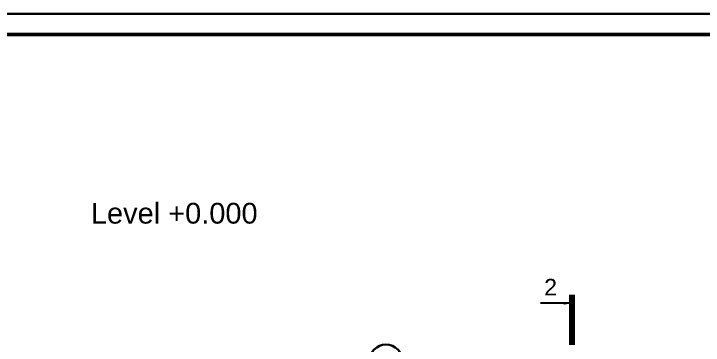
# Model space of a CAD drawing. Header units: millimetres. Extents: x -273 to 3634, y 3015 to 4572.
# Drawn here: x 2355.4 to 2521.6, y 4123.4 to 4203.3 of the extents above; entities that cross this region are included whole.
import ezdxf

# ---------------------------------------------------------------- set-up
doc = ezdxf.new("R2010")
doc.units = ezdxf.units.MM
doc.layers.add('@', color=250, linetype='Continuous', lineweight=60)
doc.styles.get("Standard").update_dxf_attribs({"font": 'arial.ttf', "height": 2})
doc.dimstyles.new('ISO-25', dxfattribs={"dimtxt": 2, "dimasz": 2, "dimexe": 1.6, "dimexo": 1, "dimgap": 1, "dimtad": 1, "dimdsep": 46, "dimtxsty": 'Standard', "dimblk": 'ARCHTICK', "dimcen": 2, "dimadec": 0, "dimazin": 0, "dimtfac": 1, "dimtmove": 0, "dimatfit": 3, "dimfxl": 1, "dimarcsym": 0})

# ---------------------------------------------------------------- blocks, each defined once
blk = doc.blocks.new('_ArchTick')
at = {"color": 0, "linetype": 'ByBlock', "lineweight": 15, "const_width": 0.15}
blk.add_lwpolyline([(-0.5, -0.5), (0.5, 0.5)], dxfattribs=at)

msp = doc.modelspace()

# ---------------------------------------------------------------- linework, layer by layer
at = {"layer": '@', "color": 0, "lineweight": 30}
msp.add_line((2792.716, 4203.3), (1951.716, 4203.3), dxfattribs=at)
at = {"layer": '@', "color": 0, "lineweight": 50}
msp.add_line((1971.716, 4198.3), (2787.716, 4198.3), dxfattribs=at)
at = {"layer": '@', "color": 0, "lineweight": 100}
msp.add_line((2490.006, 4123.526), (2490.006, 4135.526), dxfattribs=at)
at = {"layer": '@', "color": 0, "lineweight": 30}
msp.add_circle((2445.147, 4119.565), 4, dxfattribs=at)

# ---------------------------------------------------------------- texts
at = {"layer": '@', "color": 0, "lineweight": 15}
for s, height, p in [('Level +0.000', 5, (2374.014, 4152.725)), ('2', 4, (2483.268, 4135.4))]:
    msp.add_text(s, height=height, dxfattribs=at).set_placement(p)

# ---------------------------------------------------------------- leaders
at = {"layer": '@', "color": 0, "lineweight": 50}
msp.add_leader([(2490.006, 4133.526), (2482.376, 4133.526)], dimstyle='ISO-25', override={"dimgap": 1, "dimtad": 0}, dxfattribs=at)

doc.saveas('drawing.dxf')
